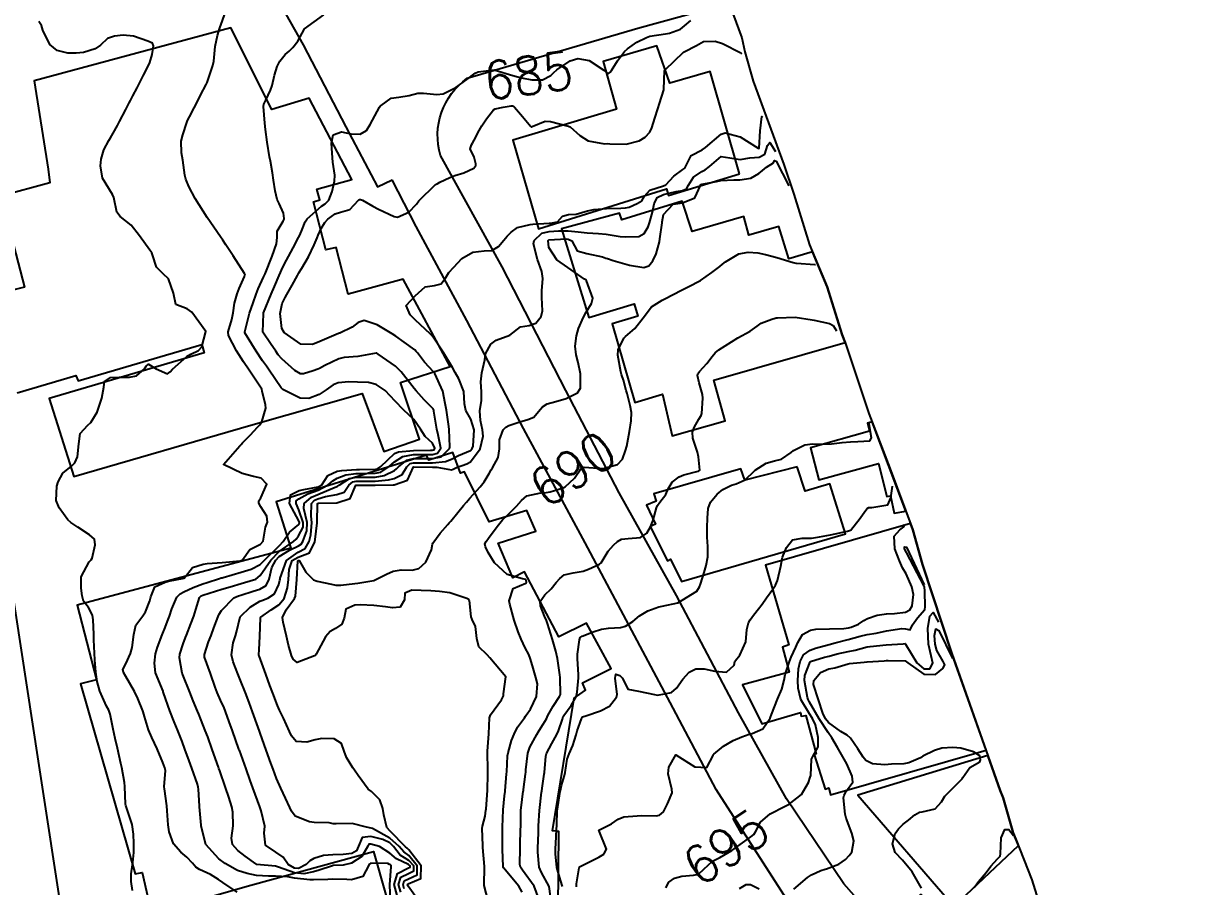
# Model space of a CAD drawing. Header units: metres. Extents: x 292545 to 299085, y 7450245 to 7463078.
# Drawn here: x 297110.1 to 297233.4, y 7453689.6 to 7453780.5 of the extents above; entities that cross this region are included whole.
import ezdxf
from ezdxf.enums import TextEntityAlignment as Align

# ---------------------------------------------------------------- set-up
doc = ezdxf.new("R2010")
doc.units = ezdxf.units.M
for name, color, linetype in [('Area', 45, 'Continuous'), ('Cotas', 45, 'Continuous'), ('Curvas de Nivel 1m', 11, 'Continuous'), ('Curvas de Nivel 5m', 15, 'Continuous'), ('Edificações', 30, 'Continuous'), ('Vias Primárias', 230, 'Continuous')]:
    doc.layers.add(name, color=color, linetype=linetype)
doc.styles.add('Style-STANDARD', font='STANDARD.shx')

msp = doc.modelspace()

# ---------------------------------------------------------------- linework, layer by layer
at = {"layer": 'Area'}
msp.add_polyline3d([(297184.8, 7453781.55, 688.75), (297185.77, 7453779.01, 690.84), (297186.08, 7453777.52, 690.1), (297186.96, 7453774.42, 690.1), (297190.2, 7453765.65, 689.4), (297191.25, 7453762.53, 689.45), (297192.88, 7453757.22, 693.16), (297194.76, 7453752.78, 694.64), (297196.31, 7453747.72, 694.07), (297196.65, 7453746.91, 691.52), (297199.13, 7453739.45, 691.63), (297201.33, 7453733.68, 692.55), (297203.76, 7453727.2, 696.89), (297204.79, 7453723.53, 697.87), (297207.88, 7453714.17, 697.52), (297212.97, 7453699.74, 702.33), (297213.29, 7453698.98, 702.35), (297214.34, 7453695.29, 702.65), (297214.61, 7453694.63, 702.66), (297216.3, 7453690.35, 698.35), (297218.63, 7453682.78, 702.5)], dxfattribs=at)
at = {"layer": 'Curvas de Nivel 1m', "flags": 128}
for points, elevation in [([(297132.64, 7453689.05), (297131.14, 7453690.06), (297130.66, 7453690.39), (297129.83, 7453690.9), (297128.68, 7453691.44), (297128.27, 7453691.68), (297127.93, 7453692.09), (297127.32, 7453692.73), (297126.69, 7453693.25), (297125.93, 7453694.12), (297125.47, 7453695.38), (297125.36, 7453696.12), (297125.26, 7453697.61), (297125.23, 7453698.13), (297124.97, 7453699.93), (297124.96, 7453700.13), (297125.08, 7453701.85), (297125.02, 7453702.13), (297124.81, 7453702.71), (297124.21, 7453704.14), (297123.66, 7453705.32), (297123.31, 7453706.15), (297122.87, 7453707.53), (297122.74, 7453708.02), (297122.69, 7453708.15), (297122.16, 7453709.44), (297121.81, 7453710.17), (297120.92, 7453711.75), (297120.67, 7453712.18), (297120.61, 7453712.5), (297120.93, 7453713.08), (297121.39, 7453714.17), (297121.57, 7453714.79), (297121.75, 7453716.17), (297121.98, 7453717.17), (297122.72, 7453718.15), (297123, 7453718.57), (297123.43, 7453719.72), (297123.53, 7453720.14), (297123.97, 7453721.2), (297125.04, 7453721.69), (297125.39, 7453721.78), (297127.04, 7453722.1), (297127.92, 7453723.22), (297129.06, 7453723.59), (297129.49, 7453723.64), (297131.06, 7453723.77), (297132.95, 7453723.92), (297133.06, 7453723.95), (297133.21, 7453724.03), (297133.98, 7453725.11), (297135.08, 7453725.68), (297135.36, 7453726.01), (297135.63, 7453727.48), (297135.82, 7453728), (297135.76, 7453728.64), (297135.13, 7453729.61), (297134.93, 7453730.01), (297134.91, 7453730.24), (297135.14, 7453730.57), (297135.75, 7453732), (297135.16, 7453732.65), (297134.37, 7453732.81), (297133.17, 7453733.13), (297131.18, 7453734.06), (297132.9, 7453736.03), (297133.05, 7453736.19), (297133.21, 7453736.36), (297134.04, 7453737.2), (297134.78, 7453738.01), (297135.01, 7453738.24), (297135.24, 7453738.57), (297135.66, 7453740), (297135.6, 7453740.35), (297135.27, 7453741.78), (297135.23, 7453742.01), (297135.16, 7453742.12), (297133.89, 7453744.02), (297133.31, 7453744.87), (297132.58, 7453746.04), (297131.73, 7453747.66), (297131.69, 7453748.05), (297132.08, 7453749.33), (297132.22, 7453750.04), (297132.35, 7453751.07), (297132.65, 7453752.04), (297132.83, 7453752.6), (297133.42, 7453753.87), (297133.45, 7453754), (297133.46, 7453754.03), (297133.42, 7453754.19), (297132.23, 7453756.04), (297131.45, 7453757.19), (297131.11, 7453757.71), (297130.88, 7453758.06), (297129.49, 7453760.08), (297128.21, 7453762.09), (297127.53, 7453763.36), (297127.22, 7453764.1), (297127.11, 7453764.54), (297126.9, 7453766.11), (297126.78, 7453766.9), (297126.74, 7453768.11), (297126.91, 7453768.79), (297127.35, 7453770.1), (297127.42, 7453770.29), (297127.62, 7453770.67), (297128.1, 7453771.62), (297128.35, 7453772.09), (297128.78, 7453772.95), (297129.37, 7453774.08), (297129.46, 7453774.28), (297129.66, 7453774.81), (297130.08, 7453776.07), (297130.17, 7453776.55), (297130.32, 7453778.07), (297130.55, 7453779.24), (297130.82, 7453780.06), (297131.39, 7453781.69)], 683), ([(297148.78, 7453688), (297148.7, 7453689.85), (297148.83, 7453691.7), (297148.85, 7453691.85), (297148.76, 7453691.92), (297148.68, 7453691.96), (297148.48, 7453692.06), (297146.69, 7453692.09), (297146.56, 7453691.99), (297146.5, 7453691.87), (297145.85, 7453690.69), (297144.66, 7453690.35), (297144.19, 7453690.37), (297142.66, 7453690.41), (297142.19, 7453690.39), (297140.66, 7453690.33), (297140.27, 7453690.33), (297138.66, 7453690.52), (297137.98, 7453690.65), (297136.66, 7453690.74), (297135.93, 7453690.73), (297134.66, 7453690.8), (297133.7, 7453690.99), (297132.67, 7453691.33), (297131.37, 7453692.05), (297130.69, 7453692.56), (297129.33, 7453694.07), (297128.83, 7453695.98), (297128.83, 7453696.08), (297128.74, 7453697.27), (297128.68, 7453698.01), (297128.68, 7453698.08), (297128.56, 7453699.88), (297128.54, 7453700.08), (297128.45, 7453700.41), (297127.86, 7453702.09), (297127.58, 7453702.87), (297127.14, 7453704.11), (297126.83, 7453704.9), (297126.35, 7453706.12), (297125.99, 7453706.99), (297125.55, 7453708.12), (297124.89, 7453710.04), (297124.86, 7453710.13), (297124.83, 7453710.2), (297124.02, 7453712.14), (297123.92, 7453713.16), (297124.04, 7453714.14), (297124.23, 7453714.85), (297124.73, 7453716.13), (297124.8, 7453716.3), (297124.97, 7453716.75), (297125.36, 7453717.75), (297125.5, 7453718.12), (297125.77, 7453718.89), (297126.29, 7453720.11), (297126.65, 7453720.47), (297127.02, 7453720.67), (297128, 7453721.12), (297129.03, 7453721.52), (297129.47, 7453721.65), (297130.76, 7453722.06), (297130.96, 7453722.14), (297131.04, 7453722.15), (297131.16, 7453722.18), (297133.05, 7453722.74), (297134.1, 7453723.06), (297135.06, 7453723.56), (297135.51, 7453724.01), (297137.08, 7453725.55), (297137.48, 7453725.98), (297138.13, 7453726.94), (297139.11, 7453727.76), (297139.19, 7453727.88), (297139.19, 7453727.96), (297139.11, 7453728.15), (297138.16, 7453729.97), (297138.24, 7453730.87), (297139.15, 7453731.32), (297139.66, 7453731.44), (297141.15, 7453731.71), (297141.54, 7453731.93), (297142.17, 7453732.92), (297143.17, 7453733.36), (297143.64, 7453733.44), (297145.18, 7453733.55), (297145.51, 7453733.55), (297147.18, 7453733.59), (297147.41, 7453733.63), (297147.76, 7453733.86), (297149.2, 7453735.22), (297149.62, 7453735.41), (297151.2, 7453735.55), (297153, 7453735.59), (297153.2, 7453735.59), (297153.37, 7453735.62), (297153.45, 7453735.79), (297153.21, 7453736.33), (297152.43, 7453737.02), (297151.92, 7453737.81), (297151.24, 7453738.8), (297150.16, 7453739.83), (297149.26, 7453740.73), (297148.21, 7453741.85), (297147.28, 7453742.51), (297146.46, 7453742.7), (297145.29, 7453742.75), (297144.4, 7453742.79), (297143.28, 7453742.68), (297142.74, 7453742.45), (297142.02, 7453741.93), (297141.27, 7453741.45), (297140.19, 7453741.03), (297139.26, 7453741.05), (297137.45, 7453741.98), (297137.28, 7453742.16), (297135.99, 7453744), (297135.71, 7453744.41), (297135.31, 7453744.99), (297134.64, 7453746.02), (297133.45, 7453747.92), (297133.43, 7453748.03), (297133.81, 7453749.58), (297133.93, 7453750.02), (297134.31, 7453751.1), (297134.64, 7453752.02), (297134.84, 7453752.58), (297135.42, 7453753.8), (297135.49, 7453753.94), (297135.51, 7453754.01), (297135.58, 7453754.16), (297136.33, 7453756), (297136.78, 7453757.32), (297136.84, 7453757.99), (297136.83, 7453758.63), (297137.49, 7453759.69), (297137.58, 7453759.89), (297137.59, 7453759.98), (297137.5, 7453760.53), (297137.06, 7453761.54), (297136.85, 7453761.99), (297136.64, 7453762.88), (297136.46, 7453764), (297136.34, 7453764.79), (297136.13, 7453766), (297136.05, 7453766.48), (297135.79, 7453768.01), (297135.6, 7453769.33), (297135.53, 7453770), (297135.4, 7453771.77), (297135.44, 7453772), (297135.64, 7453772.43), (297136.15, 7453773.5), (297136.31, 7453773.99), (297136.58, 7453775.08), (297136.86, 7453775.99), (297137.12, 7453776.55), (297137.7, 7453777.23), (297138.1, 7453777.58), (297138.5, 7453777.97), (297139.03, 7453778.65), (297139.73, 7453779.96), (297141.75, 7453781.43)], 684), ([(297121.62, 7453689.2), (297121.46, 7453690.17), (297121.47, 7453690.96), (297121.64, 7453692.17), (297121.75, 7453693.22), (297121.75, 7453694.16), (297121.72, 7453695.16), (297121.58, 7453696.17), (297121.38, 7453696.81), (297120.9, 7453698.18), (297120.88, 7453698.3), (297120.82, 7453700.18), (297120.78, 7453700.6), (297120.49, 7453702.18), (297120.39, 7453702.6), (297120.03, 7453704.19), (297119.8, 7453705.23), (297119.58, 7453706.19), (297119.28, 7453707.78), (297119.11, 7453708.2), (297118.88, 7453708.61), (297118.16, 7453710.21), (297117.91, 7453711.21), (297117.76, 7453712.21), (297117.65, 7453713.5), (297117.61, 7453714.21), (297117.55, 7453715.62), (297117.53, 7453716.21), (297117.47, 7453717.73), (297117.39, 7453718.22), (297117, 7453719.03), (297116.47, 7453719.69), (297116.32, 7453720.23), (297116.2, 7453721.06), (297116.22, 7453722.23), (297117.06, 7453723.84), (297117.25, 7453724.03), (297117.37, 7453724.22), (297117.69, 7453725.6), (297117.61, 7453726.21), (297117.09, 7453726.67), (297115.87, 7453727.47), (297115.11, 7453727.97), (297114.81, 7453728.25), (297113.88, 7453729.51), (297113.58, 7453730.27), (297113.65, 7453731.78), (297113.78, 7453732.26), (297114.27, 7453733.16), (297115.18, 7453733.88), (297115.55, 7453734.24), (297115.83, 7453734.88), (297115.96, 7453736.24), (297116.12, 7453737.34), (297116.93, 7453738.22), (297117.24, 7453738.51), (297117.88, 7453739.58), (297118.12, 7453740.21), (297118.4, 7453741.07), (297118.61, 7453742.21), (297118.67, 7453742.82), (297119.29, 7453743.23), (297120.2, 7453743.28), (297121.29, 7453743.26), (297122.05, 7453743.4), (297122.89, 7453744.15), (297123.04, 7453744.42), (297123.31, 7453744.65), (297124.1, 7453744.14), (297125.3, 7453743.62), (297125.59, 7453743.84), (297125.82, 7453744.12), (297127.32, 7453745.43), (297127.74, 7453745.68), (297128.58, 7453746.09), (297128.93, 7453746.48), (297129.35, 7453748.08), (297127.85, 7453750.1), (297127.38, 7453750.45), (297126.19, 7453750.92), (297125.94, 7453752.12), (297125.42, 7453753.63), (297124.86, 7453754.14), (297124.15, 7453754.86), (297123.73, 7453756.15), (297123.65, 7453756.35), (297123.45, 7453756.63), (297122.37, 7453758.16), (297121.48, 7453759.29), (297120.3, 7453760.19), (297119.95, 7453760.65), (297119.66, 7453762.2), (297119.52, 7453762.52), (297118.45, 7453764.21), (297118.25, 7453765.52), (297118.31, 7453766.21), (297118.6, 7453767.19), (297119.14, 7453768.2), (297119.31, 7453768.48), (297119.59, 7453768.96), (297120.03, 7453769.77), (297120.25, 7453770.19), (297120.91, 7453771.47), (297121.28, 7453772.17), (297121.4, 7453772.41), (297121.64, 7453772.88), (297122.09, 7453773.74), (297122.3, 7453774.16), (297122.76, 7453775.06), (297123.32, 7453776.15), (297123.43, 7453776.41), (297123.69, 7453777.25), (297123.83, 7453778.15), (297123.71, 7453778.43), (297123.22, 7453778.64), (297121.72, 7453779.17), (297120.62, 7453779.28), (297119.72, 7453779.19), (297118.98, 7453778.93), (297118.23, 7453778.21), (297117.7, 7453777.84), (297116.46, 7453777.47), (297115.69, 7453777.38), (297114.82, 7453777.38), (297113.7, 7453777.66), (297112.9, 7453778.28), (297112.19, 7453779.82), (297112.04, 7453780.29), (297111.74, 7453780.71)], 682), ([(297149.85, 7453689.04), (297149.63, 7453689.84), (297149.88, 7453690.62), (297150.67, 7453691.02), (297151.22, 7453691.27), (297151.22, 7453691.81), (297150.69, 7453692.37), (297149.81, 7453692.95), (297149.08, 7453693.84), (297148.71, 7453694.23), (297147.98, 7453694.6), (297146.72, 7453694.92), (297145.81, 7453694.78), (297145.4, 7453693.88), (297145.18, 7453693.41), (297144.7, 7453693.11), (297143.78, 7453692.99), (297142.69, 7453692.98), (297141.73, 7453692.89), (297140.69, 7453692.57), (297140.29, 7453692.34), (297139.91, 7453691.95), (297139.1, 7453691.53), (297138.68, 7453691.57), (297138.01, 7453691.97), (297137.46, 7453692.74), (297136.7, 7453693.27), (297135.62, 7453694), (297135.48, 7453695.24), (297135.55, 7453696), (297135.16, 7453697.6), (297135.01, 7453698.01), (297134.76, 7453698.7), (297134.29, 7453700.01), (297134.01, 7453700.79), (297133.57, 7453702.02), (297132.87, 7453703.98), (297132.85, 7453704.03), (297132.82, 7453704.11), (297132.14, 7453706.04), (297131.8, 7453706.98), (297131.42, 7453708.05), (297131.26, 7453708.44), (297130.88, 7453709.26), (297130.54, 7453710.06), (297130.33, 7453710.64), (297129.84, 7453712.07), (297129.21, 7453713.8), (297129.2, 7453714.08), (297129.62, 7453715.41), (297129.88, 7453716.07), (297130.18, 7453716.86), (297130.64, 7453718.06), (297130.75, 7453718.31), (297131, 7453718.69), (297132.3, 7453720.04), (297132.79, 7453720.26), (297133.02, 7453720.33), (297134.31, 7453720.73), (297135.03, 7453720.95), (297135.69, 7453721.34), (297136.01, 7453722), (297136.29, 7453723.23), (297136.69, 7453723.99), (297137.07, 7453724.37), (297138.16, 7453725.06), (297139.08, 7453725.51), (297139.37, 7453725.67), (297139.56, 7453725.96), (297139.96, 7453727.09), (297140, 7453727.95), (297139.64, 7453729.44), (297139.68, 7453729.95), (297140.45, 7453730.64), (297141.14, 7453730.93), (297142.94, 7453731.7), (297143.15, 7453731.77), (297143.25, 7453731.81), (297143.37, 7453731.91), (297144.46, 7453732.6), (297145.17, 7453732.73), (297146.31, 7453732.73), (297147.17, 7453732.74), (297148.12, 7453732.9), (297149.18, 7453733.43), (297149.41, 7453733.6), (297149.61, 7453733.84), (297150.48, 7453734.54), (297151.19, 7453734.69), (297152.09, 7453734.7), (297153.19, 7453734.69), (297154.1, 7453734.88), (297154.98, 7453735.77), (297155.03, 7453735.94), (297154.95, 7453737.77), (297154.92, 7453738.08), (297154.66, 7453739.78), (297154.54, 7453740.5), (297154.28, 7453741.78), (297153.43, 7453743.66), (297153.35, 7453743.79), (297153.3, 7453743.84), (297152.36, 7453744.85), (297151.61, 7453745.82), (297151.49, 7453745.98), (297151.33, 7453746.13), (297150.21, 7453746.96), (297149.34, 7453747.58), (297148.96, 7453747.84), (297147.36, 7453748.77), (297146.01, 7453749.23), (297145.36, 7453749.03), (297144.73, 7453748.52), (297143.44, 7453747.91), (297143.37, 7453747.89), (297143.34, 7453747.88), (297143.29, 7453747.86), (297141.33, 7453747.01), (297140.56, 7453746.72), (297139.33, 7453746.76), (297137.57, 7453747.98), (297137.35, 7453748.39), (297137.15, 7453749.98), (297137.38, 7453751.04), (297137.69, 7453751.67), (297137.86, 7453751.98), (297138.41, 7453752.97), (297138.97, 7453753.96), (297139.14, 7453754.25), (297139.43, 7453754.74), (297140.13, 7453755.95), (297140.73, 7453757.21), (297141.05, 7453757.94), (297141.17, 7453758.23), (297141.48, 7453758.93), (297141.86, 7453759.55), (297142.19, 7453759.92), (297142.96, 7453760.45), (297143.5, 7453760.64), (297144.48, 7453760.92), (297145.41, 7453761.89), (297145.45, 7453761.95), (297145.51, 7453761.98), (297145.61, 7453761.99), (297145.83, 7453761.89), (297146.91, 7453761.27), (297147.5, 7453760.97), (297149.16, 7453760.18), (297149.5, 7453760.12), (297150.7, 7453760.63), (297151.51, 7453761.49), (297151.76, 7453761.82), (297153.53, 7453763.54), (297153.68, 7453763.64), (297153.97, 7453763.79), (297155.01, 7453764.3), (297155.54, 7453764.5), (297156.5, 7453764.8), (297157.56, 7453765.27), (297157.75, 7453765.54), (297157.76, 7453765.74), (297157.57, 7453766.42), (297157.16, 7453767.32), (297157.3, 7453767.74), (297157.4, 7453767.92), (297157.59, 7453768.23), (297158.11, 7453769.23), (297158.38, 7453769.73), (297158.89, 7453770.46), (297159.63, 7453771.42), (297159.81, 7453771.54), (297160.62, 7453771.71), (297161.49, 7453771.84), (297161.63, 7453771.84), (297161.73, 7453771.79), (297161.82, 7453771.7), (297162.66, 7453770.72), (297163.56, 7453769.67), (297163.58, 7453769.65), (297163.6, 7453769.64), (297163.64, 7453769.64), (297163.69, 7453769.67), (297165.06, 7453770.21), (297165.61, 7453770.18), (297167.53, 7453769.69), (297167.6, 7453769.67), (297167.7, 7453769.62), (297168.69, 7453768.71), (297169.59, 7453768.16), (297171.32, 7453767.85), (297171.59, 7453767.86), (297171.86, 7453767.85), (297173.59, 7453767.82), (297174.96, 7453768.17), (297175.59, 7453768.55), (297176.06, 7453769.07), (297176.27, 7453769.52), (297176.6, 7453770.54), (297176.92, 7453771.52), (297177.09, 7453772.07), (297177.54, 7453773.51), (297177.56, 7453773.6), (297177.61, 7453775.51), (297177.63, 7453775.56), (297177.68, 7453775.62), (297179.63, 7453777.48), (297179.7, 7453777.52), (297180.99, 7453778.18), (297181.71, 7453778.6), (297182.94, 7453778.66), (297183.71, 7453778.42), (297185.65, 7453777.41), (297185.7, 7453777.36), (297185.72, 7453777.33)], 686), ([(297150.22, 7453689.4), (297150.1, 7453689.83), (297150.23, 7453690.25), (297150.66, 7453690.46), (297151.6, 7453690.88), (297151.6, 7453691.81), (297150.69, 7453692.89), (297150.17, 7453693.3), (297149.68, 7453693.84), (297148.72, 7453694.74), (297146.87, 7453695.73), (297146.73, 7453695.77), (297146.25, 7453695.87), (297144.74, 7453696.26), (297143.06, 7453696.24), (297142.74, 7453696.25), (297142.32, 7453696.34), (297140.74, 7453696.39), (297140.25, 7453696.44), (297138.74, 7453697.03), (297138.35, 7453697.57), (297138.17, 7453697.97), (297137.73, 7453698.94), (297137.24, 7453699.98), (297136.79, 7453701.02), (297136.41, 7453701.99), (297136.19, 7453702.62), (297135.7, 7453704), (297135.07, 7453705.79), (297134.99, 7453706.01), (297134.86, 7453706.38), (297134.26, 7453708.02), (297133.91, 7453709), (297133.52, 7453710.02), (297132.92, 7453711.52), (297132.71, 7453712.03), (297132.2, 7453713.31), (297132.03, 7453714.04), (297132.2, 7453715.28), (297132.45, 7453716.04), (297132.58, 7453716.43), (297132.96, 7453718.03), (297132.99, 7453718.08), (297133.99, 7453719.04), (297135.01, 7453719.67), (297135.24, 7453719.77), (297135.87, 7453720), (297136.56, 7453720.45), (297137.03, 7453721.44), (297137.14, 7453721.89), (297137.15, 7453721.99), (297137.16, 7453722.1), (297137.83, 7453723.98), (297139.07, 7453724.85), (297139.8, 7453725.23), (297140.21, 7453725.95), (297140.39, 7453726.65), (297140.48, 7453727.95), (297140.41, 7453728.65), (297140.45, 7453729.95), (297140.78, 7453730.3), (297141.14, 7453730.46), (297141.93, 7453730.72), (297143.14, 7453730.91), (297143.89, 7453731.15), (297144.38, 7453731.9), (297144.8, 7453732.25), (297145.16, 7453732.32), (297146.72, 7453732.32), (297147.16, 7453732.32), (297148.56, 7453732.45), (297149.16, 7453732.6), (297149.99, 7453733.01), (297150.48, 7453733.83), (297150.83, 7453734.18), (297151.19, 7453734.26), (297151.63, 7453734.26), (297153.19, 7453734.25), (297154.58, 7453734.39), (297155.19, 7453734.65), (297155.93, 7453735.03), (297157.2, 7453735.55), (297157.39, 7453735.75), (297157.48, 7453736.02), (297157.59, 7453737.74), (297157.24, 7453738.86), (297156.69, 7453739.76), (297156.56, 7453740.45), (297156.5, 7453741.76), (297155.96, 7453743.1), (297155.59, 7453743.77), (297155.31, 7453744.27), (297154.39, 7453745.78), (297153.34, 7453747.39), (297153.17, 7453747.62), (297153, 7453747.8), (297151.36, 7453749.29), (297150.84, 7453749.83), (297150.41, 7453750.81), (297151.39, 7453751.82), (297152.43, 7453752.78), (297153.41, 7453752.92), (297154.11, 7453753.08), (297154.61, 7453753.78), (297154.9, 7453754.3), (297155.43, 7453754.86), (297155.88, 7453755.31), (297156.28, 7453755.76), (297157.45, 7453756.44), (297158.62, 7453756.56), (297159.45, 7453756.61), (297160.16, 7453757.01), (297160.69, 7453757.71), (297161.06, 7453758.12), (297161.48, 7453758.55), (297162.15, 7453759.02), (297163.49, 7453759.36), (297163.77, 7453759.39), (297165.49, 7453759.47), (297165.66, 7453759.48), (297166.34, 7453759.64), (297166.9, 7453760.23), (297167.5, 7453760.39), (297168.31, 7453760.43), (297169.5, 7453760.78), (297170.17, 7453760.93), (297171.51, 7453761.02), (297173.02, 7453761.07), (297173.51, 7453761.09), (297173.89, 7453761.17), (297174.74, 7453761.54), (297175.23, 7453761.82), (297175.52, 7453762.33), (297176.09, 7453762.96), (297177.53, 7453763.43), (297177.75, 7453763.51), (297178.61, 7453764.43), (297179.56, 7453765.12), (297179.75, 7453765.29), (297179.87, 7453765.48), (297180.44, 7453766.61), (297181.58, 7453767.2), (297181.94, 7453767.45), (297183.6, 7453768.85), (297184.02, 7453769), (297185.59, 7453768.57), (297187.47, 7453767.39), (297187.58, 7453767.36), (297187.6, 7453767.37), (297187.69, 7453769.22), (297187.85, 7453770.73), (297187.92, 7453770.63)], 687), ([(297151.97, 7453687.81), (297150.65, 7453689.69), (297150.59, 7453689.76), (297150.57, 7453689.82), (297150.59, 7453689.89), (297150.65, 7453689.92), (297151.98, 7453690.49), (297151.99, 7453691.81), (297150.7, 7453693.51), (297150.53, 7453693.66), (297150.37, 7453693.83), (297148.73, 7453695.45), (297148.38, 7453695.85), (297148.07, 7453697.17), (297147.98, 7453697.85), (297147.67, 7453698.77), (297146.77, 7453699.63), (297146.44, 7453699.87), (297145.37, 7453701.31), (297144.98, 7453701.89), (297144.81, 7453702.15), (297144.15, 7453703.23), (297143.9, 7453703.9), (297143.61, 7453704.69), (297142.84, 7453705.17), (297141.56, 7453705.21), (297140.83, 7453705.08), (297139.96, 7453704.82), (297138.83, 7453704.91), (297138.37, 7453705.5), (297138.15, 7453705.97), (297137.5, 7453707.35), (297137.2, 7453707.99), (297137.09, 7453708.21), (297136.88, 7453708.68), (297136.38, 7453710), (297136.09, 7453710.81), (297135.66, 7453712), (297134.94, 7453713.93), (297134.92, 7453714.01), (297134.92, 7453714.04), (297134.95, 7453714.59), (297135.01, 7453715.96), (297135.02, 7453716.01), (297135.08, 7453717.92), (297135.14, 7453718.01), (297136.22, 7453718.78), (297137.01, 7453719.29), (297137.57, 7453719.98), (297137.93, 7453721.08), (297138.03, 7453721.98), (297138.1, 7453723.02), (297138.44, 7453723.97), (297139.07, 7453724.32), (297140.24, 7453724.78), (297140.8, 7453725.94), (297140.84, 7453726.19), (297141.06, 7453727.94), (297141.06, 7453727.99), (297141.08, 7453729.94), (297141.1, 7453729.97), (297141.13, 7453729.98), (297141.19, 7453730), (297143.13, 7453730.05), (297144.53, 7453730.5), (297145.12, 7453731.89), (297145.13, 7453731.91), (297145.15, 7453731.91), (297147.12, 7453731.9), (297147.15, 7453731.9), (297149.07, 7453731.92), (297149.15, 7453731.93), (297150.57, 7453732.42), (297151.18, 7453733.82), (297153.18, 7453733.8), (297153.65, 7453733.79), (297155.18, 7453733.52), (297155.38, 7453733.57), (297155.74, 7453733.76), (297156.8, 7453734.14), (297157.19, 7453734.37), (297158.23, 7453735.73), (297158.52, 7453737.04), (297158.46, 7453737.73), (297158.26, 7453738.71), (297158.18, 7453739.74), (297158.35, 7453740.82), (297158.37, 7453741.73), (297158.27, 7453742.76), (297158.38, 7453743.73), (297158.7, 7453745.11), (297158.77, 7453745.73), (297159.33, 7453746.73), (297159.89, 7453747.16), (297161.34, 7453747.7), (297162.47, 7453748.57), (297163.36, 7453748.72), (297164.09, 7453748.94), (297164.64, 7453749.66), (297164.77, 7453750.27), (297164.71, 7453751.66), (297164.7, 7453752.35), (297164.82, 7453753.66), (297164.69, 7453754.39), (297164.26, 7453755.66), (297163.83, 7453757.3), (297163.89, 7453757.67), (297164.7, 7453758.43), (297165.48, 7453758.61), (297166.46, 7453758.66), (297167.48, 7453758.67), (297168.53, 7453758.56), (297169.48, 7453758.47), (297170.68, 7453758.38), (297171.47, 7453758.32), (297172.94, 7453758.09), (297173.47, 7453758.03), (297174.91, 7453758.09), (297175.48, 7453758.39), (297175.9, 7453759.11), (297176.05, 7453759.52), (297176.36, 7453760.66), (297176.52, 7453761.52), (297176.84, 7453762.19), (297177.52, 7453762.51), (297178.85, 7453762.82), (297179.53, 7453762.93), (297179.92, 7453763.09), (297180.15, 7453763.47), (297180.68, 7453764.33), (297181.56, 7453764.94), (297181.9, 7453765.11), (297182.35, 7453765.45), (297183.57, 7453766.51), (297184.51, 7453766.37), (297185.57, 7453766.18), (297186.6, 7453766.37), (297187.57, 7453766.43), (297188.2, 7453766.76), (297188.45, 7453767.65), (297188.72, 7453767.98), (297189.32, 7453767.02)], 688), ([(297159.05, 7453688.13), (297158.65, 7453689.73), (297158.68, 7453691.73), (297158.49, 7453693.73), (297158.48, 7453693.96), (297158.43, 7453695.73), (297158.46, 7453696), (297158.74, 7453697.04), (297158.82, 7453697.66), (297158.83, 7453697.73), (297158.83, 7453697.81), (297158.98, 7453699.73), (297159.01, 7453701.51), (297159.02, 7453701.73), (297159.03, 7453701.95), (297158.98, 7453703.73), (297158.99, 7453703.89), (297159.13, 7453705.73), (297159.2, 7453707.39), (297159.31, 7453707.72), (297160.46, 7453709.28), (297160.68, 7453709.7), (297160.68, 7453709.92), (297160.91, 7453711.7), (297159.23, 7453713.72), (297158.95, 7453714.04), (297158.09, 7453714.87), (297157.87, 7453715.74), (297157.72, 7453717), (297157.36, 7453717.74), (297157.27, 7453718.02), (297157.08, 7453719.75), (297157.06, 7453719.8), (297157.01, 7453719.85), (297156.81, 7453719.96), (297155.02, 7453720.57), (297153.95, 7453720.71), (297153.02, 7453720.76), (297152.02, 7453720.81), (297151.02, 7453720.83), (297150.3, 7453720.54), (297150.24, 7453719.83), (297149.78, 7453719.06), (297149, 7453718.99), (297148.26, 7453719.1), (297147.01, 7453719.24), (297145.6, 7453719.29), (297145.01, 7453719.26), (297144.06, 7453718.84), (297143.89, 7453717.9), (297143.64, 7453717.25), (297142.98, 7453716.79), (297142.41, 7453716.48), (297141.94, 7453715.93), (297140.94, 7453714.09), (297140.88, 7453714), (297140.78, 7453713.94), (297138.94, 7453713.24), (297138.54, 7453713.56), (297138.35, 7453713.97), (297138.03, 7453715.05), (297137.84, 7453715.98), (297137.49, 7453717.48), (297137.42, 7453717.98), (297137.8, 7453718.78), (297138.66, 7453719.97), (297138.76, 7453720.22), (297138.92, 7453721.96), (297139.03, 7453723.93), (297139.04, 7453723.96), (297139.06, 7453723.97), (297139.17, 7453723.96), (297139.85, 7453722.75), (297140.67, 7453721.94), (297141.04, 7453721.79), (297142.58, 7453721.46), (297143.03, 7453721.38), (297143.56, 7453721.37), (297145.03, 7453721.55), (297145.32, 7453721.59), (297147.03, 7453721.87), (297148.37, 7453722.52), (297149.05, 7453722.84), (297149.9, 7453722.98), (297151.05, 7453722.94), (297151.75, 7453723.12), (297152.49, 7453723.8), (297153.08, 7453725.1), (297153.2, 7453725.67), (297153.24, 7453725.79), (297154.02, 7453726.86), (297154.82, 7453727.77), (297154.96, 7453727.92), (297155.12, 7453728.11), (297155.85, 7453729.03), (297156.46, 7453729.76), (297156.77, 7453730.12), (297157.14, 7453730.53), (297158.22, 7453731.73), (297158.63, 7453732.26), (297159.17, 7453733.11), (297159.39, 7453733.51), (297159.52, 7453733.72), (297160.11, 7453734.8), (297160.24, 7453735.71), (297160.25, 7453736.67), (297160.63, 7453737.71), (297160.91, 7453738.02), (297161.23, 7453738.18), (297162.38, 7453738.55), (297163.24, 7453738.81), (297163.85, 7453739.06), (297164.37, 7453739.66), (297164.76, 7453740.16), (297165.26, 7453740.46), (297166.19, 7453740.71), (297167.27, 7453741.03), (297168.45, 7453741.61), (297168.79, 7453742.1), (297168.79, 7453743.61), (297168.52, 7453744.82), (297168.33, 7453745.61), (297168.23, 7453746.52), (297168.34, 7453747.61), (297168.56, 7453748.41), (297169.1, 7453749.6), (297169.38, 7453750.11), (297169.94, 7453751.04), (297170.08, 7453751.59), (297169.41, 7453753.41), (297169.33, 7453753.52), (297169.21, 7453753.6), (297167.43, 7453754.8), (297166.29, 7453755.64), (297165.46, 7453756.93), (297165.37, 7453757.65), (297165.41, 7453757.71), (297165.46, 7453757.72), (297167.28, 7453757.82), (297167.47, 7453757.81), (297167.88, 7453757.62), (297168.42, 7453756.58), (297169.45, 7453756.28), (297171.09, 7453755.94), (297171.45, 7453755.81), (297171.62, 7453755.75), (297172.21, 7453755.57), (297173.44, 7453755.19), (297173.93, 7453755.05), (297175.43, 7453754.81), (297175.98, 7453754.98), (297176.4, 7453755.52), (297176.73, 7453756.24), (297177.09, 7453757.51), (297177.14, 7453757.84), (297177.38, 7453759.51), (297177.39, 7453759.61), (297177.5, 7453760.4), (297178.53, 7453761.49), (297179.51, 7453761.63), (297180.83, 7453762.15), (297181.4, 7453763.46), (297181.44, 7453763.55), (297181.54, 7453763.6), (297183.11, 7453763.87), (297183.54, 7453763.96), (297184.91, 7453764.06), (297185.54, 7453764.03), (297186.72, 7453764.23), (297187.55, 7453764.71), (297187.92, 7453765.03), (297188.36, 7453765.38), (297189.09, 7453765.84), (297189.21, 7453766.08), (297189.36, 7453766), (297190.71, 7453763.4)], 689), ([(297164.63, 7453687.66), (297163.9, 7453689.67), (297162.68, 7453691.37), (297162.47, 7453691.68), (297162.39, 7453691.97), (297162.42, 7453693.68), (297162.43, 7453693.96), (297162.47, 7453695.68), (297162.48, 7453695.93), (297162.51, 7453697.68), (297162.53, 7453697.91), (297162.75, 7453699.68), (297162.76, 7453699.7), (297162.78, 7453699.86), (297162.99, 7453701.48), (297163.02, 7453701.68), (297163.03, 7453701.91), (297163.24, 7453703.67), (297163.46, 7453704.3), (297164.17, 7453705.66), (297164.42, 7453706.08), (297164.86, 7453706.72), (297165.2, 7453707.31), (297165.35, 7453707.65), (297165.89, 7453708.64), (297166.57, 7453709.63), (297166.66, 7453709.87), (297166.63, 7453711.63), (297166.61, 7453711.94), (297166.36, 7453713.64), (297166.18, 7453714.41), (297165.83, 7453715.64), (297165.31, 7453717.33), (297165.19, 7453717.65), (297165, 7453718.11), (297164.55, 7453719.2), (297164.54, 7453719.66), (297165.02, 7453720.34), (297165.69, 7453720.98), (297166.23, 7453721.64), (297166.59, 7453722.08), (297167.05, 7453722.44), (297168.01, 7453722.66), (297169.05, 7453722.85), (297169.61, 7453723.04), (297170.77, 7453723.58), (297170.94, 7453723.71), (297171.07, 7453723.88), (297171.7, 7453724.95), (297172.24, 7453725.57), (297172.67, 7453725.98), (297173.09, 7453726.22), (297173.81, 7453726.27), (297175.09, 7453726.4), (297175.76, 7453726.86), (297176.15, 7453727.52), (297176.43, 7453728.2), (297176.78, 7453729.51), (297176.88, 7453729.77), (297177.14, 7453730.1), (297177.75, 7453730.9), (297178.02, 7453731.5), (297178.43, 7453732.23), (297179.17, 7453732.78), (297179.67, 7453732.99), (297181.18, 7453733.38), (297181.25, 7453733.39), (297181.34, 7453733.46), (297181.2, 7453734.88), (297181.1, 7453735.36), (297181.07, 7453735.46), (297180.61, 7453736.86), (297180.58, 7453737.47), (297180.73, 7453737.97), (297181.24, 7453738.85), (297181.48, 7453739.22), (297181.54, 7453739.46), (297181.66, 7453741.07), (297181.63, 7453741.46), (297181.28, 7453742.66), (297181.1, 7453743.46), (297181.13, 7453743.62), (297181.3, 7453743.85), (297182.06, 7453744.7), (297182.65, 7453745.45), (297182.95, 7453745.82), (297183.33, 7453746.16), (297185.34, 7453747.41), (297186.65, 7453748.1), (297187.36, 7453748.64), (297187.81, 7453748.94), (297188.92, 7453749.37), (297189.26, 7453749.49), (297189.37, 7453749.5), (297189.52, 7453749.51), (297191.38, 7453749.58), (297193.15, 7453749.32), (297193.37, 7453749.27), (297195, 7453748.93), (297195.36, 7453748.71), (297195.72, 7453748.15)], 691), ([(297165.61, 7453688.61), (297165.47, 7453689.65), (297164.67, 7453691.12), (297164.42, 7453691.66), (297164.28, 7453693.24), (297164.29, 7453693.66), (297164.35, 7453695.29), (297164.36, 7453695.66), (297164.37, 7453696.01), (297164.47, 7453697.65), (297164.68, 7453699.56), (297164.69, 7453699.65), (297164.7, 7453699.72), (297164.78, 7453700.23), (297164.97, 7453701.48), (297165, 7453701.65), (297165.12, 7453703.35), (297165.2, 7453703.65), (297165.76, 7453704.71), (297166.27, 7453705.64), (297166.45, 7453706.04), (297166.87, 7453707.26), (297166.96, 7453707.54), (297167.01, 7453707.63), (297167.81, 7453708.7), (297168.31, 7453709.62), (297168.43, 7453710.09), (297168.57, 7453711.61), (297168.57, 7453711.96), (297168.46, 7453713.61), (297168.47, 7453714.09), (297168.67, 7453715.61), (297168.73, 7453715.85), (297168.97, 7453716.01), (297170.12, 7453716.45), (297170.98, 7453716.73), (297171.72, 7453716.83), (297172.98, 7453716.92), (297173.5, 7453717.04), (297174.3, 7453717.54), (297175, 7453718.14), (297175.85, 7453718.67), (297177.01, 7453719.07), (297177.36, 7453719.15), (297179.01, 7453719.49), (297181.03, 7453720.73), (297181.3, 7453721.18), (297181.41, 7453721.46), (297181.8, 7453722.71), (297182.02, 7453723.45), (297182.17, 7453724.35), (297182.17, 7453725.45), (297182.12, 7453726.42), (297182.12, 7453727.45), (297182.15, 7453728.42), (297182.22, 7453729.45), (297182.47, 7453730.11), (297183.15, 7453730.95), (297183.76, 7453731.43), (297184.69, 7453731.89), (297185.16, 7453732.05), (297186.1, 7453732.47), (297187.1, 7453733.39), (297187.14, 7453733.44), (297187.18, 7453733.47), (297188.34, 7453734.22), (297189.19, 7453734.45), (297189.92, 7453734.63), (297190.95, 7453735.34), (297191.2, 7453735.55), (297192.4, 7453736.14), (297193.21, 7453736.24), (297194.11, 7453736.2), (297195.21, 7453736.24), (297196.33, 7453736.4), (297197.21, 7453736.46), (297197.98, 7453736.5), (297199.22, 7453736.55), (297199.4, 7453736.89), (297199.12, 7453738.54)], 692), ([(297166.87, 7453689.63), (297166.66, 7453690.3), (297166.27, 7453691.64), (297166.14, 7453693.08), (297166.15, 7453693.64), (297166.17, 7453694.17), (297166.24, 7453695.63), (297166.27, 7453696.1), (297166.33, 7453697.63), (297166.38, 7453698.01), (297166.64, 7453699.63), (297166.66, 7453699.75), (297166.78, 7453700.27), (297167.11, 7453701.31), (297167.18, 7453701.63), (297167.39, 7453703.05), (297167.57, 7453703.62), (297167.96, 7453704.49), (297168.33, 7453705.62), (297168.44, 7453706.02), (297168.87, 7453707.29), (297168.99, 7453707.49), (297169.33, 7453707.6), (297170.88, 7453708.13), (297171.84, 7453708.62), (297172.57, 7453709.56), (297172.62, 7453709.84), (297172.44, 7453711.56), (297172.5, 7453711.98), (297172.92, 7453711.85), (297173.19, 7453711.56), (297173.76, 7453710.41), (297174.9, 7453710.21), (297176.56, 7453709.85), (297176.9, 7453709.77), (297178.35, 7453710.05), (297178.9, 7453710.51), (297179.54, 7453711.48), (297180.2, 7453712.19), (297180.93, 7453712.56), (297181.81, 7453712.57), (297182.93, 7453712.32), (297184.14, 7453712.21), (297184.94, 7453712.93), (297185.03, 7453713.33), (297185.08, 7453713.42), (297185.54, 7453714), (297186.19, 7453715.4), (297186.29, 7453716.71), (297186.47, 7453717.4), (297186.65, 7453717.73), (297187, 7453718.22), (297187.51, 7453718.88), (297187.9, 7453719.38), (297188.37, 7453720.03), (297189.03, 7453720.95), (297189.29, 7453721.37), (297189.52, 7453721.85), (297189.85, 7453723.36), (297190.05, 7453724.33), (297190.46, 7453725.35), (297191.09, 7453726.15), (297192.1, 7453726.33), (297193.09, 7453726.3), (297193.93, 7453726.47), (297195.1, 7453726.67), (297196.89, 7453727.07), (297197.1, 7453727.11), (297197.22, 7453727.15), (297197.32, 7453727.27), (297198.1, 7453728.28), (297198.81, 7453729.25), (297198.95, 7453729.44), (297199.14, 7453729.54), (297199.44, 7453729.55), (297201.14, 7453729.81), (297201.46, 7453730.58), (297201.63, 7453731.78)], 693), ([(297168.34, 7453689.61), (297168.35, 7453689.92), (297168.65, 7453691.61), (297168.66, 7453691.64), (297168.68, 7453691.71), (297168.94, 7453691.86), (297170.69, 7453692.71), (297171.23, 7453693.05), (297171.5, 7453693.57), (297170.72, 7453695.58), (297172.05, 7453696.25), (297172.74, 7453696.74), (297173.33, 7453696.97), (297174.75, 7453697.08), (297175.18, 7453697.1), (297176.75, 7453697.08), (297177.09, 7453697.16), (297177.51, 7453697.5), (297177.93, 7453698.33), (297178.43, 7453699.49), (297178.4, 7453699.87), (297178, 7453701.5), (297178.08, 7453702.22), (297178.82, 7453703.49), (297180.8, 7453702.25), (297182.08, 7453702.17), (297182.74, 7453703.44), (297182.76, 7453703.5), (297182.82, 7453703.56), (297183.83, 7453704.43), (297184.84, 7453705.01), (297185.75, 7453705.41), (297186.55, 7453705.69), (297186.85, 7453705.75), (297187.98, 7453706.25), (297188.74, 7453707.37), (297188.78, 7453707.47), (297188.88, 7453707.75), (297189.51, 7453709.36), (297189.96, 7453710.41), (297190.23, 7453711.35), (297190.32, 7453711.95), (297190.78, 7453713.34), (297190.95, 7453713.77), (297191.44, 7453714.85), (297191.67, 7453715.33), (297192.14, 7453716.16), (297192.98, 7453716.63), (297193.56, 7453716.73), (297194.98, 7453716.78), (297196.5, 7453716.8), (297196.98, 7453716.88), (297197.28, 7453716.96), (297198.06, 7453717.26), (297198.61, 7453717.63), (297198.99, 7453717.84), (297200.02, 7453718.21), (297201, 7453718.36), (297201.82, 7453718.39), (297203, 7453718.52), (297203.44, 7453718.76), (297203.7, 7453719.19), (297203.82, 7453720.4), (297203.66, 7453721.19), (297203.05, 7453722.55), (297202.69, 7453723.2), (297202.35, 7453723.93), (297201.86, 7453725.21), (297201.79, 7453726.52), (297202.39, 7453727.21), (297202.81, 7453727.5), (297202.89, 7453727.64), (297202.91, 7453727.8)], 694), ([(297191.23, 7453689.34), (297192.67, 7453690.58), (297193.11, 7453690.87), (297194.09, 7453691.31), (297194.52, 7453691.46), (297194.68, 7453691.5), (297195.99, 7453691.98), (297196.69, 7453692.48), (297197.07, 7453692.89), (297197.33, 7453693.26), (297197.54, 7453694.43), (297197.34, 7453695.26), (297196.75, 7453696.82), (297196.63, 7453697.27), (297196.48, 7453698.98), (297196.54, 7453699.27), (297196.78, 7453699.7), (297197.43, 7453700.62), (297197.39, 7453701.26), (297196.81, 7453702.54), (297196.39, 7453703.28), (297195.82, 7453704.27), (297195.23, 7453705.29), (297194.85, 7453705.84), (297193.9, 7453707.31), (297192.89, 7453709.05), (297192.75, 7453709.32), (297192.69, 7453709.53), (297192.37, 7453711.33), (297192.4, 7453711.85), (297192.94, 7453713.29), (297192.95, 7453713.31), (297192.98, 7453713.32), (297194.48, 7453713.77), (297194.95, 7453713.9), (297195.78, 7453714.12), (297196.95, 7453714.37), (297197.7, 7453714.52), (297198.96, 7453714.86), (297199.28, 7453714.92), (297200.96, 7453715.07), (297202.75, 7453715.2), (297202.96, 7453715.21), (297202.98, 7453715.2), (297203, 7453715.16), (297204.18, 7453713.19), (297204.93, 7453712.56), (297205.56, 7453712.55), (297205.86, 7453713.17), (297205.71, 7453713.92), (297205.42, 7453715.17), (297205.34, 7453716.81), (297205.54, 7453718.09), (297205.9, 7453718.48), (297206.46, 7453717.47)], 696), ([(297204.66, 7453689.47), (297203.71, 7453691.19), (297202.69, 7453692.4), (297201.92, 7453693.21), (297201.62, 7453694.13), (297201.9, 7453695.21), (297202.24, 7453695.7), (297202.74, 7453696.19), (297203.3, 7453696.64), (297203.97, 7453697.19), (297204.46, 7453697.48), (297204.76, 7453697.51), (297206.13, 7453697.8), (297206.77, 7453698.54), (297207.14, 7453699.15), (297208.79, 7453700.8), (297208.94, 7453700.98), (297209.03, 7453701.13), (297209.77, 7453702.16), (297210.82, 7453702.78), (297210.88, 7453702.98), (297210.83, 7453703.38), (297210.14, 7453703.81), (297208.83, 7453704.19), (297207.98, 7453704.29), (297206.83, 7453704.19), (297206.04, 7453703.96), (297204.82, 7453703.35), (297204.72, 7453703.28), (297204.57, 7453703.18), (297203.35, 7453702.65), (297202.81, 7453702.56), (297201.52, 7453702.51), (297200.81, 7453702.46), (297199.5, 7453702.56), (297198.82, 7453702.92), (297198.52, 7453703.25), (297197.96, 7453704.13), (297197.21, 7453705.27), (297196.85, 7453705.58), (297196.17, 7453705.96), (297194.87, 7453706.92), (297194.57, 7453707.3), (297194.29, 7453707.89), (297193.83, 7453709.31), (297193.32, 7453710.9), (297193.33, 7453711.32), (297194.06, 7453712.17), (297194.93, 7453712.55), (297195.55, 7453712.68), (297196.94, 7453713.09), (297197.09, 7453713.12), (297198.63, 7453713.25), (297198.92, 7453713.28), (297198.94, 7453713.28), (297200.76, 7453713.41), (297200.94, 7453713.43), (297201.16, 7453713.44), (297202.94, 7453713.4), (297203.24, 7453713.2), (297204.93, 7453712), (297206.14, 7453711.95), (297206.93, 7453712.6), (297207.12, 7453712.97), (297206.94, 7453713.33), (297206.29, 7453714.5), (297206.1, 7453715.16), (297206.06, 7453716.08), (297206.17, 7453716.78), (297206.51, 7453716.58), (297207.94, 7453713.65)], 697), ([(297210.23, 7453689.55), (297210.66, 7453690.15), (297211.49, 7453691.1), (297211.99, 7453691.78), (297212.69, 7453692.55), (297212.94, 7453692.84), (297212.98, 7453693.08), (297213.05, 7453694.75), (297213.44, 7453695.65), (297213.88, 7453695.63), (297214.35, 7453695)], 698), ([(297185.5, 7453689.41), (297186.21, 7453689.84), (297186.66, 7453689.86), (297187.6, 7453689.38)], 696)]:
    msp.add_lwpolyline(points, dxfattribs=dict(at, elevation=elevation))
at = {"layer": 'Curvas de Nivel 5m', "flags": 128}
for points, elevation in [([(297149.49, 7453688.68), (297149.17, 7453689.84), (297149.52, 7453690.99), (297150.68, 7453691.59), (297150.84, 7453691.66), (297150.84, 7453691.82), (297150.68, 7453691.95), (297149.41, 7453692.56), (297148.7, 7453693.16), (297147.62, 7453693.86), (297146.71, 7453694.1), (297146.5, 7453694.08), (297146.38, 7453693.87), (297145.76, 7453692.81), (297144.68, 7453692.09), (297143.81, 7453691.9), (297142.75, 7453691.85), (297142.68, 7453691.83), (297141.26, 7453691.35), (297140.67, 7453691.19), (297139.64, 7453690.98), (297138.67, 7453691.08), (297136.98, 7453691.68), (297136.68, 7453691.77), (297134.72, 7453691.97), (297134.68, 7453691.97), (297134.61, 7453692.01), (297133.49, 7453692.83), (297132.7, 7453693.44), (297132.15, 7453694.05), (297132.04, 7453694.71), (297132.23, 7453696.04), (297132.17, 7453697.46), (297132.06, 7453698.04), (297131.77, 7453699.05), (297131.42, 7453700.05), (297130.8, 7453701.82), (297130.72, 7453702.06), (297130.66, 7453702.2), (297130, 7453704.07), (297129.53, 7453705.39), (297129.27, 7453706.08), (297128.86, 7453707.15), (297128.59, 7453707.8), (297128.46, 7453708.09), (297127.99, 7453709.2), (297127.66, 7453710.1), (297126.92, 7453711.91), (297126.86, 7453712.1), (297126.56, 7453713.73), (297126.59, 7453714.11), (297126.95, 7453715.2), (297127.2, 7453715.86), (297127.3, 7453716.1), (297127.77, 7453717.31), (297128.06, 7453718.09), (297128.28, 7453718.81), (297128.67, 7453720.08), (297128.85, 7453720.24), (297129.02, 7453720.31), (297130.36, 7453720.73), (297131.03, 7453720.93), (297131.89, 7453721.19), (297133.04, 7453721.54), (297133.41, 7453721.65), (297134.6, 7453722.01), (297135.05, 7453722.4), (297136.17, 7453724), (297137.07, 7453724.9), (297138.55, 7453725.97), (297138.84, 7453726.21), (297139.09, 7453726.56), (297139.57, 7453727.49), (297139.58, 7453727.96), (297139.13, 7453729.29), (297138.84, 7453729.96), (297138.86, 7453730.24), (297139.14, 7453730.47), (297140.09, 7453731), (297141.15, 7453731.36), (297142.23, 7453731.92), (297142.7, 7453732.37), (297143.16, 7453732.65), (297144.08, 7453732.99), (297145.17, 7453733.14), (297145.91, 7453733.14), (297147.17, 7453733.16), (297147.76, 7453733.28), (297148.64, 7453733.85), (297149.19, 7453734.37), (297150.09, 7453734.93), (297151.2, 7453735.12), (297152.54, 7453735.14), (297153.2, 7453735.14), (297153.73, 7453735.25), (297154.06, 7453735.78), (297153.8, 7453737.21), (297153.65, 7453737.79), (297153.35, 7453739.69), (297153.33, 7453739.79), (297153.25, 7453739.93), (297152.33, 7453740.87), (297151.47, 7453741.82), (297151.28, 7453742.06), (297149.9, 7453743.83), (297149.31, 7453744.41), (297147.49, 7453745.69), (297147.32, 7453745.78), (297147.25, 7453745.79), (297145.32, 7453745.43), (297143.89, 7453745.33), (297143.32, 7453745.2), (297141.85, 7453744.48), (297141.31, 7453744.18), (297141.14, 7453744.11), (297140.64, 7453743.95), (297139.63, 7453743.62), (297139.3, 7453743.63), (297138.72, 7453743.97), (297137.32, 7453745.2), (297136.96, 7453745.63), (297136.72, 7453745.99), (297136.15, 7453746.82), (297135.34, 7453748.01), (297135.39, 7453749.99), (297135.39, 7453750.01), (297135.4, 7453750.04), (297136.22, 7453752), (297136.56, 7453752.83), (297137.05, 7453753.99), (297137.43, 7453754.85), (297137.82, 7453755.6), (297138.03, 7453755.97), (297138.54, 7453756.88), (297139.1, 7453757.96), (297139.22, 7453758.21), (297139.48, 7453758.83), (297139.8, 7453759.64), (297140.02, 7453759.95), (297141.51, 7453761.26), (297141.9, 7453761.53), (297142.29, 7453761.92), (297142.62, 7453762.82), (297142.89, 7453763.92), (297142.91, 7453764.55), (297142.72, 7453765.92), (297142.64, 7453766.85), (297142.56, 7453767.92), (297142.74, 7453768.78), (297143.6, 7453769.09), (297144.6, 7453768.89), (297145.6, 7453768.84), (297146.24, 7453769.25), (297146.64, 7453769.87), (297147.63, 7453771.71), (297147.7, 7453771.79), (297147.79, 7453771.86), (297148.85, 7453772.64), (297149.64, 7453772.76), (297150.75, 7453772.93), (297151.65, 7453773.17), (297152.26, 7453773.19), (297153.65, 7453773.03), (297154.33, 7453773.1), (297155.65, 7453773.77), (297156.82, 7453774.6), (297157.68, 7453775.29), (297157.99, 7453775.42), (297159.68, 7453775.62), (297159.8, 7453775.6), (297161.67, 7453775.03), (297162.57, 7453774.79), (297163.67, 7453774.57), (297164.76, 7453774.56), (297165.67, 7453775.04), (297165.97, 7453775.35), (297166.28, 7453775.64), (297167.69, 7453776.59), (297168.48, 7453776.83), (297169.69, 7453776.63), (297171.22, 7453775.58), (297171.68, 7453775.2), (297171.89, 7453775.37), (297172.04, 7453775.57), (297172.69, 7453776.57), (297173.41, 7453777.55), (297173.71, 7453777.83), (297174.7, 7453778.55), (297175.72, 7453779.05), (297176.09, 7453779.16), (297177.72, 7453779.43), (297178.14, 7453779.5), (297179.31, 7453779.91), (297179.73, 7453780.27), (297180.39, 7453780.82)], 685), ([(297162.65, 7453689.03), (297162.28, 7453689.68), (297160.68, 7453691.6), (297160.64, 7453691.7), (297160.57, 7453693.57), (297160.57, 7453693.7), (297160.55, 7453695.53), (297160.55, 7453695.7), (297160.56, 7453695.87), (297160.64, 7453697.7), (297160.77, 7453699.19), (297160.83, 7453699.65), (297160.83, 7453699.7), (297161, 7453701.5), (297161.01, 7453701.7), (297161.11, 7453703.41), (297161.15, 7453703.7), (297161.53, 7453705), (297161.78, 7453705.69), (297162.13, 7453706.41), (297162.87, 7453707.4), (297162.99, 7453707.56), (297163.07, 7453707.68), (297163.5, 7453708.3), (297164.16, 7453709.66), (297164.24, 7453710.99), (297164.09, 7453711.66), (297163.73, 7453712.87), (297163.48, 7453713.67), (297163.33, 7453714.05), (297162.95, 7453714.78), (297162.53, 7453715.68), (297162.22, 7453716.45), (297161.81, 7453717.69), (297161.33, 7453719.37), (297161.28, 7453719.7), (297161.69, 7453721.03), (297163.03, 7453721.58), (297163.11, 7453721.68), (297163.04, 7453721.95), (297162.67, 7453722.05), (297161.04, 7453722.49), (297159.74, 7453723.71), (297159.07, 7453724.82), (297158.78, 7453725.42), (297158.72, 7453725.73), (297158.84, 7453725.97), (297159.09, 7453726.31), (297159.69, 7453727.12), (297160.13, 7453727.71), (297160.58, 7453728.24), (297161.12, 7453728.79), (297161.59, 7453729.24), (297162.03, 7453729.69), (297162.55, 7453730.28), (297163.14, 7453730.76), (297164.59, 7453731.1), (297165.15, 7453731.14), (297165.58, 7453731.21), (297166.95, 7453731.63), (297167.09, 7453731.69), (297167.15, 7453731.73), (297168.15, 7453732.63), (297168.82, 7453733.61), (297169.18, 7453733.78), (297171.11, 7453733.65), (297171.18, 7453733.65), (297172.68, 7453734.08), (297173.19, 7453734.64), (297173.53, 7453735.56), (297173.65, 7453735.99), (297173.93, 7453737.55), (297174.11, 7453738.68), (297174.14, 7453739.55), (297174.01, 7453740.3), (297173.68, 7453741.55), (297173.6, 7453741.88), (297173.29, 7453742.96), (297173.11, 7453743.56), (297173.04, 7453743.82), (297172.7, 7453745.57), (297172.76, 7453746.14), (297173.34, 7453747.37), (297173.52, 7453747.56), (297174.5, 7453748.4), (297175.37, 7453749.53), (297176.25, 7453750.66), (297177.39, 7453751.37), (297177.65, 7453751.51), (297179.4, 7453752.44), (297180.1, 7453752.78), (297181.41, 7453753.46), (297182.59, 7453754.28), (297183.44, 7453754.93), (297183.71, 7453755.16), (297184.04, 7453755.43), (297185.45, 7453756.26), (297186.43, 7453756.43), (297187.45, 7453756.35), (297188.27, 7453756.2), (297189.45, 7453755.86), (297191.18, 7453755.34), (297191.44, 7453755.28), (297191.51, 7453755.27), (297193.44, 7453755.12), (297193.5, 7453755.13)], 690), ([(297177.77, 7453689.5), (297178.06, 7453690.09), (297178.67, 7453690.52), (297179.43, 7453690.73), (297180.67, 7453690.82), (297181.2, 7453690.93), (297181.77, 7453691.45), (297182.69, 7453692.29), (297183.44, 7453692.69), (297184.7, 7453693.42), (297186.72, 7453694.86), (297187.01, 7453695.1), (297187.2, 7453695.39), (297187.71, 7453696.41), (297188.75, 7453697.28), (297188.81, 7453697.32), (297188.88, 7453697.37), (297190.13, 7453697.98), (297190.76, 7453698.3), (297192.04, 7453699.33), (297192.79, 7453700.59), (297192.97, 7453701.14), (297193.01, 7453701.32), (297193.08, 7453703.05), (297193.23, 7453703.32), (297193.79, 7453704.36), (297193.78, 7453705.31), (297193.5, 7453706.67), (297193.21, 7453707.32), (297192.88, 7453707.83), (297191.97, 7453709.33), (297191.7, 7453710.53), (297191.66, 7453711.33), (297191.71, 7453712.55), (297191.9, 7453713.33), (297192.25, 7453714.02), (297192.96, 7453714.53), (297193.53, 7453714.74), (297194.96, 7453715.13), (297195.57, 7453715.29), (297196.97, 7453715.66), (297198.23, 7453716), (297198.97, 7453716.16), (297199.89, 7453716.32), (297200.98, 7453716.55), (297202.59, 7453716.82), (297202.98, 7453716.77), (297203.49, 7453716.68), (297203.73, 7453717.19), (297204.24, 7453717.94), (297205.01, 7453718.81), (297205.07, 7453719.07), (297205.03, 7453720.75), (297204.99, 7453721.18), (297204.95, 7453721.26), (297203.08, 7453724.81), (297202.9, 7453725.2), (297202.89, 7453725.4), (297203.08, 7453725.38), (297204.96, 7453721.39)], 695)]:
    msp.add_lwpolyline(points, dxfattribs=dict(at, elevation=elevation))
at = {"layer": 'Edificações'}
for points in [[(297109.46, 7453741.63), (297115.65, 7453743.45), (297115.89, 7453742.88), (297128.91, 7453746.71), (297129.16, 7453745.82), (297112.84, 7453741.02), (297115.45, 7453732.82), (297134.06, 7453738.22), (297145.78, 7453741.54), (297148.09, 7453735.44), (297151.84, 7453736.74), (297149.82, 7453742.69), (297155.05, 7453744.38), (297150.12, 7453753.59), (297144.31, 7453752), (297143.05, 7453756.93), (297141.98, 7453756.66), (297140.68, 7453761.73), (297141.35, 7453761.95), (297141.02, 7453763.08), (297144.7, 7453764.09), (297140.23, 7453772.63), (297136.28, 7453771.46), (297131.97, 7453780.04), (297111.28, 7453774.47), (297112.75, 7453765.16), (297112.92, 7453763.74), (297107.74, 7453762.31), (297110.26, 7453752.73), (297108.04, 7453752.17)], [(297166.42, 7453687.25), (297166.5, 7453695.43), (297165.82, 7453695.5), (297168.1, 7453709.46), (297169.31, 7453710.32), (297169, 7453711.09), (297172, 7453712.6), (297169.42, 7453717.36), (297166.5, 7453715.94), (297162.88, 7453722.77), (297161.64, 7453722.15), (297160.11, 7453725.78), (297164.08, 7453727.04), (297163.12, 7453729.23), (297159.17, 7453728.02), (297156.58, 7453733.31), (297156.16, 7453733.17), (297155.34, 7453735.34), (297152.8, 7453734.53), (297152.58, 7453735.07), (297136.74, 7453730.15), (297138.3, 7453725.26), (297115.8, 7453719.25), (297117.84, 7453711.4), (297116.13, 7453710.99), (297121.9, 7453690.97), (297122.63, 7453691.12), (297123.62, 7453686.79), (297134.06, 7453689.79), (297146.97, 7453693.32), (297149.79, 7453683.46)]]:
    msp.add_lwpolyline(points, dxfattribs=at)
for points, elevation in [([(297185.51, 7453764.67), (297182.42, 7453775.45), (297178.17, 7453774.24), (297176.82, 7453778.16), (297171.16, 7453776.52), (297172.56, 7453771.48), (297161.64, 7453768.23), (297164.37, 7453758.9), (297177.83, 7453763.1), (297178.04, 7453762.41)], 689.44), ([(297193.2, 7453756.46), (297190.71, 7453755.73), (297189.66, 7453759.13), (297186.51, 7453758.22), (297185.96, 7453760.17), (297180.52, 7453758.6), (297179.48, 7453761.8), (297173.13, 7453759.82), (297172.89, 7453760.55), (297166.79, 7453758.88), (297169.64, 7453749.55), (297174.43, 7453750.99), (297174.8, 7453749.68), (297172.12, 7453748.87), (297174.5, 7453740.6), (297177.42, 7453741.49), (297178.44, 7453737.09), (297183.99, 7453738.66), (297182.83, 7453742.94), (297196.65, 7453746.91), (297196.31, 7453747.72), (297194.76, 7453752.78)], 693.41), ([(297199.47, 7453738.55), (297198.99, 7453738.43), (297199.2, 7453737.58), (297192.98, 7453735.82), (297193.86, 7453732.47), (297200.15, 7453734.18), (297201.03, 7453730.69), (297201.42, 7453730.78), (297201.81, 7453728.96), (297203.03, 7453729.15)], 691.77), ([(297203.52, 7453727.85), (297188.24, 7453723.49), (297190.71, 7453715.07), (297190.05, 7453714.85), (297190.75, 7453712.2), (297185.84, 7453710.87), (297187.87, 7453706.77), (297191.93, 7453707.96), (297191.99, 7453707.57), (297192.5, 7453707.65), (297193.6, 7453703.62), (297193.36, 7453703.54), (297194.53, 7453699.9), (297194.91, 7453700.02), (297195.08, 7453699.28), (297211.47, 7453703.98), (297207.88, 7453714.17), (297204.79, 7453723.53), (297203.76, 7453727.2)], 696.45), ([(297211.67, 7453703.42), (297197.98, 7453699.24), (297208.04, 7453687.6), (297206.71, 7453686.34), (297204.61, 7453688.8), (297202.91, 7453686.82), (297207.63, 7453681.04), (297211.17, 7453684.17), (297208.18, 7453687.63), (297214.87, 7453693.97), (297214.61, 7453694.63), (297214.34, 7453695.29), (297213.29, 7453698.98), (297212.97, 7453699.74)], 701.1)]:
    msp.add_lwpolyline(points, close=True, dxfattribs=dict(at, elevation=elevation))
msp.add_lwpolyline([(297191.59, 7453733.83), (297186.09, 7453732.42), (297185.66, 7453733.61), (297176.51, 7453730.97), (297176.73, 7453730.22), (297175.73, 7453729.79), (297176.69, 7453727.8), (297176.1, 7453727.56), (297177.94, 7453723.93), (297178.24, 7453724.09), (297179.41, 7453721.74), (297196.68, 7453726.78), (297195.01, 7453732.05), (297192.44, 7453731.26)], close=True, dxfattribs=at)
at = {"layer": 'Vias Primárias'}
for points, elevation in [([(297134.1, 7453788), (297139.57, 7453778.25), (297144.06, 7453769.62), (297147.39, 7453763.3), (297148.95, 7453764.03)], 702.04), ([(297153.57, 7453518.27), (297151.91, 7453531.53), (297149.28, 7453547.18), (297146.58, 7453559.13), (297143.81, 7453571.42), (297140.76, 7453584.27), (297136.99, 7453595.66), (297133.65, 7453607.32), (297130.6, 7453619.57), (297126.92, 7453631.14), (297124.57, 7453640.74), (297119.91, 7453661.67), (297114.43, 7453685.26), (297111.72, 7453702.83), (297108.73, 7453722.32), (297105.9, 7453745.57), (297103.06, 7453767.41), (297101.18, 7453781.71)], 702.04), ([(297233.42, 7453641.7), (297223.94, 7453651.51), (297211.12, 7453665.26), (297202.9, 7453674.01), (297197.12, 7453680.52), (297190.2, 7453688.77), (297183.06, 7453699.85), (297178.22, 7453709.02), (297169.28, 7453725.83), (297162.76, 7453737.85), (297156.8, 7453749.24), (297151.48, 7453759.15), (297148.95, 7453764.03)], 702.64)]:
    msp.add_lwpolyline(points, dxfattribs=dict(at, elevation=elevation))
at = {"layer": 'Vias Primárias', "elevation": 699.66}
msp.add_lwpolyline([(297221.89, 7453672.69), (297217, 7453667.37), (297205.41, 7453679.83), (297196.5, 7453689.91), (297190.46, 7453698.88), (297185.4, 7453707.91), (297178.9, 7453720.28), (297172.86, 7453731.08), (297167.22, 7453741.88), (297160.54, 7453754.9), (297154.04, 7453766.61, -0.320259), (297156.85, 7453774.74), (297174.83, 7453780), (297184.29, 7453782.62)], format="xyb", dxfattribs=at)

# ---------------------------------------------------------------- texts
at = {"layer": 'Cotas', "style": 'Style-STANDARD'}
for s, rotation, p in [('685', 7.918, (297163.28, 7453775.04, 685)), ('690', 33.4654, (297167.96, 7453733.59, 690)), ('695', 34.3556, (297184.09, 7453693.79, 695))]:
    msp.add_text(s, height=4, rotation=rotation, dxfattribs=at).set_placement(p, align=Align.MIDDLE_CENTER)

doc.saveas('drawing.dxf')
